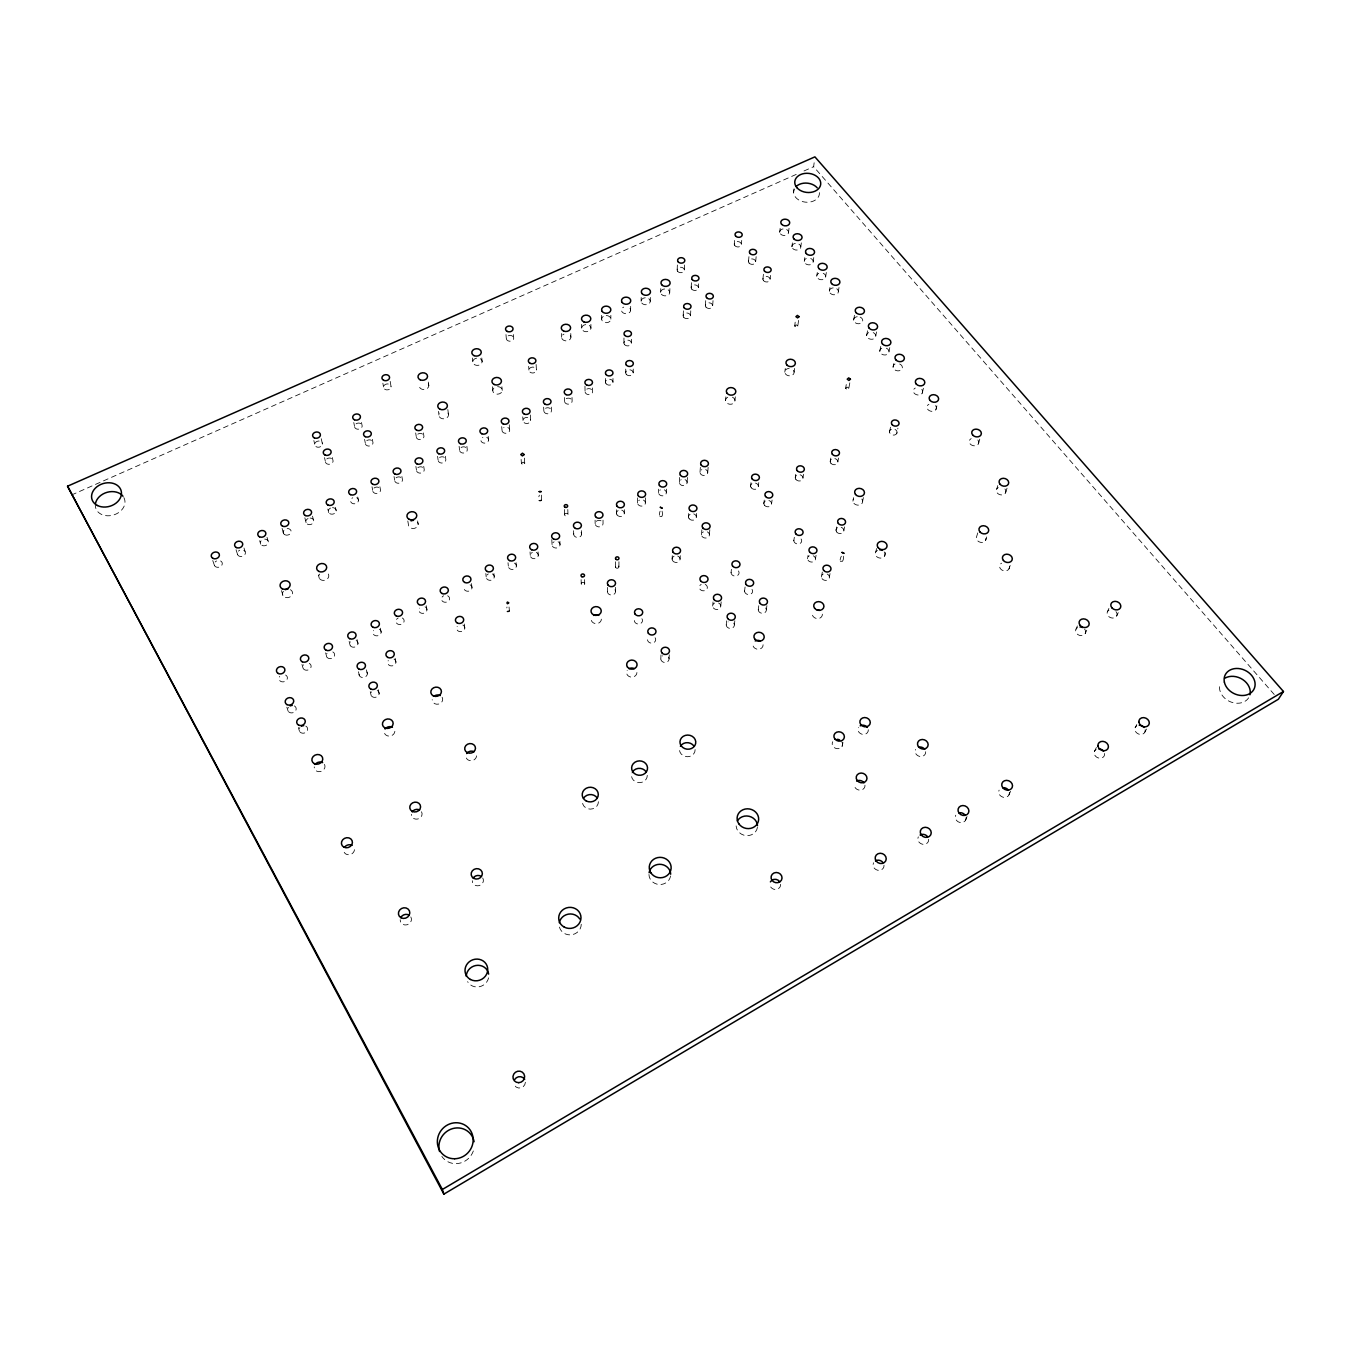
<?xml version="1.0" encoding="UTF-8"?>
<svg xmlns="http://www.w3.org/2000/svg" width="1351" height="1351" viewBox="0 0 1351 1351"><rect width="100%" height="100%" fill="white"/><g stroke="black" fill="none" stroke-linecap="round" stroke-linejoin="round"><path stroke-width="0.75" stroke-dasharray="5 3.75" d="M612.982 382.13L612.982 378.449M615.516 591.518L615.516 587.347M615.465 566.778L615.465 561.712M616.444 513.228L616.444 509.749M618.91 566.761L618.944 561.678M623.926 343.019L623.976 337.429M624.314 513.177L624.348 509.699M625.699 372.758L625.733 369.076M630.63 310.139L630.681 306.356M631.339 343.002L631.39 339.27M633.197 372.741L633.247 369.043M641.117 301.256L641.201 297.473M637.571 502.893L637.672 497.658M650.253 301.239L650.355 297.44M645.406 502.842L645.542 497.607M660.639 292.424L660.774 288.607M658.545 492.642L658.663 489.13M662.041 511.151C664.371 518.716 657.228 518.733 660.099 511.168M669.741 292.39L669.893 288.59M666.347 492.591L666.499 489.096M677.155 269.98L677.408 264.239M660.808 658.9L660.994 654.897M684.366 269.964L684.653 264.222M683.167 315.83L683.454 310.173M672.106 559.094L672.274 555.7M669.066 658.832L669.285 654.83M679.35 482.459L679.637 477.173M691.172 287.695L691.492 281.987M690.496 315.813L690.817 310.156M680.077 559.044L680.279 555.649M698.433 287.679L698.653 283.879M687.119 482.425L687.439 477.139M688.486 516.977L688.706 513.498M705.374 305.63L705.762 299.956M696.339 516.926L696.592 513.464M700.004 472.36L700.375 467.058M712.686 305.613L713.075 299.939M701.49 534.776L701.878 529.609M707.755 472.326L708.16 467.007M709.41 534.726L709.832 529.558M734.252 244.278L734.572 240.427M725.538 400.504L725.859 396.856M741.378 244.261L741.716 240.41M712.669 606.059L713.041 601.921M734.978 400.47L735.316 396.822M748.488 261.638L749.028 255.896M720.775 605.991L721.181 601.87M755.665 261.638L756.222 255.879M731.06 572.706L731.415 569.328M726.23 624.922L726.652 620.835M762.91 279.235L763.501 273.51M770.121 279.218L770.543 275.401M734.37 624.871L734.826 620.784M750.599 486.157L750.987 482.645M779.713 232.186L780.135 228.319M744.57 591.147L745.06 586.993M758.367 486.107L758.772 482.594M788.579 232.169L789.035 228.302M793.611 192.653L794.084 188.735M791.922 246.743L792.395 242.893M763.822 503.568L764.261 500.09M784.796 372.167L785.269 368.485M800.839 246.726L801.329 242.876M1274.229 694.482L813.64 166.697L814.146 162.762M771.624 503.535L772.08 500.039M798.593 320.39L797.681 326.638L796.347 327.263L794.675 326.03L795.418 320.407M758.249 609.825L758.789 605.704M804.267 261.435L804.774 257.619M794.118 372.133L794.624 368.451M813.234 261.418L813.758 257.602M766.338 609.774L766.912 605.653M816.747 276.296L817.287 272.497M795.249 477.849L795.773 474.319M825.748 276.279L826.322 272.48M829.362 291.326L829.936 287.527M802.984 477.798L803.524 474.269M793.814 540.687L794.337 537.259M838.414 291.292L839.005 287.51M807.526 558.74L808.101 555.345M853.612 320.204L854.592 314.58M830.206 461.62L830.814 458.073M815.48 558.689L816.072 555.295M849.813 382.823L848.681 388.97L847.347 389.612L845.608 388.328L846.57 382.84M837.89 461.586L838.532 458.04M821.408 577.012L822.337 571.98M866.633 335.707L867.663 330.1M836.033 530.369L836.674 526.941M829.396 576.945L830.038 573.601M875.82 335.673L876.529 331.941M843.902 530.318L844.561 526.89M879.788 351.361L880.869 345.805M843.294 556.207C844.595 563.62 837.417 563.62 841.318 556.224M852.92 501.137L853.612 497.641M889.009 351.344L889.769 347.629M862.664 501.069L863.39 497.59M893.079 367.202L893.855 363.52M889.482 432.05L890.63 426.663M896.726 433.57A3.833 3.057 10.5 0 0 892.927 428.959A3.833 3.057 10.5 0 0 890.157 433.603A3.833 3.057 10.5 0 0 896.726 433.57L897.925 428.183M875.769 551.951L876.546 548.557M840.322 561.29L842.281 561.273M922.26 393.124L923.544 387.653M884.635 556.021L885.429 552.643M842.078 746.309L842.973 742.543M845.608 388.328L847.094 387.045L848.833 388.328M935.99 409.421L936.885 405.807M794.675 326.03L796.161 324.78L797.833 326.013M978.394 443.888L979.931 438.518M659.896 516.369L661.838 516.352M977.752 532.919L976.705 536.347A4.931 4.002 15.3 0 0 980.438 542.308A4.931 4.002 15.3 0 0 985.994 538.323M996.717 489.045L997.798 485.549M985.622 540.366L986.703 536.955M1005.516 492.946L1007.187 487.711M507.419 611.159C513.329 609.25 504.092 616.056 507.013 607.021M539.691 500.377C545.551 499.043 535.368 504.953 539.387 495.125M1009.011 568.805L1010.176 565.461M524.391 458.124L524.762 463.461L523.057 464.845L521.418 463.477L521.03 458.141M521.418 463.477L523.107 462.11L524.762 463.461M965.644 820.074L967.046 816.528M1076.004 629.178L1077.372 625.935M1008.977 794.928L1010.531 791.298M1085.309 633.433L1086.728 630.208M1107.448 611.699L1108.918 608.423M1116.737 615.904L1118.24 612.645M1094.53 751.224L1096.404 747.475M1135.195 727.564L1136.799 724.524M1144.871 732.107L1146.509 729.067M71.468 495.04L796.296 174.38M803.997 170.969L813.64 166.697M212.749 560.53L214.505 565.63M236.037 549.722L237.692 554.856M286.834 707.181L288.084 711.065M298.318 727.53L299.534 731.364M243.991 547.999L245.071 551.428M259.662 540.721L260.709 544.166M301.965 664.439L303.148 668.441M281.481 590.573L282.95 595.588M267.008 537.326L268.022 540.772M282.089 528.359L283.524 533.561M325.642 652.871L326.739 656.907M318.414 574.935L319.292 578.312M304.853 517.805L306.187 523.023M312.52 516.2L313.381 519.679M349.132 641.387L350.129 645.457M358.454 671.751L359.417 675.736M370.242 691.628L371.17 695.562M357.036 639.53L357.998 643.6M366.425 669.86L367.354 673.845M327.837 509.074L328.665 512.569M313.854 440.544L314.699 444.141M335.403 507.385L336.213 510.881M321.234 438.703L322.467 444.107A3.918 3.107 -10.1 0 1 316.404 446.86A3.918 3.107 -10.1 0 1 316.894 441.422A3.918 3.107 -10.1 0 1 322.467 444.107M378.246 689.702L379.141 693.637M324.51 457.601L325.321 461.181M332.329 457.567L333.123 461.147A3.935 3.141 -10.1 0 1 327.043 463.917A3.935 3.141 -10.1 0 1 327.516 458.428A3.935 3.141 -10.1 0 1 333.123 461.147M380.29 628.164L381.168 632.251M357.745 497.016L358.471 500.529M395.117 658.258L395.944 662.26M353.776 422.525L354.502 426.156M372.015 486.765L372.69 490.295M361.494 422.491L362.203 426.122A3.867 3.074 -8.6 0 1 356.225 428.841A3.867 3.074 -8.6 0 1 356.63 423.471A3.867 3.074 -8.6 0 1 362.203 426.122M364.584 439.362L365.277 442.976M379.901 486.732L380.56 490.244A3.952 3.209 -9 0 1 374.463 493.098A3.952 3.209 -9 0 1 374.852 487.491A3.952 3.209 -9 0 1 380.56 490.244M372.336 439.328L373.028 442.925A3.901 3.107 -8.5 0 1 367.016 445.678A3.901 3.107 -8.5 0 1 367.404 440.257A3.901 3.107 -8.5 0 1 373.028 442.925M394.036 476.548L394.661 480.095M382.873 383.228L383.515 386.926M407.816 520.996L408.407 524.475A4.914 4.053 -8.2 0 0 414.335 528.376A4.914 4.053 -8.2 0 0 417.645 522.381M401.889 476.515L402.497 480.044A3.935 3.192 -8 0 1 396.451 482.864A3.935 3.192 -8 0 1 396.789 477.308A3.935 3.192 -8 0 1 402.497 480.044M426.24 605.704L426.95 609.841M390.186 381.354L391.098 386.893A3.817 2.989 -7.1 0 1 385.238 389.527A3.817 2.989 -7.1 0 1 385.592 384.309A3.817 2.989 -7.1 0 1 391.098 386.893M417.628 520.946L418.202 524.408M415.888 466.416L416.446 469.962M415.686 432.945L416.243 436.559M423.724 466.365L424.265 469.928A3.918 3.175 -7.1 0 1 418.253 472.732A3.918 3.175 -7.1 0 1 418.557 467.21A3.918 3.175 -7.1 0 1 424.265 469.928M423.42 432.911L423.961 436.508A3.867 3.107 -6.7 0 1 418.016 439.244A3.867 3.107 -6.7 0 1 418.32 433.857A3.867 3.107 -6.7 0 1 423.961 436.508M428.301 382.063L428.807 385.761M437.589 456.351L438.079 459.914M464.254 624.01L464.812 628.097M445.391 456.3L445.864 459.88A3.901 3.158 -6.2 0 1 439.902 462.65A3.901 3.158 -6.2 0 1 440.156 457.178A3.901 3.158 -6.2 0 1 445.864 459.88M438.467 411.363L438.957 415.01M447.84 409.505L448.532 414.96M471.482 583.581L472.006 587.769M459.12 446.354L459.56 449.951M466.889 446.32L467.294 449.9A3.884 3.141 -5.3 0 1 461.383 452.669A3.884 3.141 -5.3 0 1 461.603 447.215A3.884 3.141 -5.3 0 1 467.294 449.9M485.82 573.55L486.191 576.911M472.394 358.015L472.782 361.73M493.926 573.5L494.263 576.86M481.8 357.981L482.155 361.696A4.695 3.698 -4 0 1 475.012 364.922A4.695 3.698 -4 0 1 475.231 358.522A4.695 3.698 -4 0 1 482.155 361.696M488.218 436.407L488.572 440.004M509.04 607.004L509.428 611.142M508.027 562.708L508.331 566.103M492.423 386.758L492.743 390.422M501.711 426.612L502.015 430.226M501.913 386.724L502.234 390.388M516.082 562.658L516.369 566.035M509.259 424.754L509.699 430.192M505.983 334.575L506.287 338.324M530.048 551.951L530.284 555.362M513.448 334.541L513.718 338.29A3.715 2.905 -2.8 0 1 508.077 340.84A3.715 2.905 -2.8 0 1 508.196 335.808A3.715 2.905 -2.8 0 1 513.718 338.29M522.753 416.834L523.006 420.465M538.07 551.9L538.289 555.312M528.68 366.357L528.916 370.056M530.318 414.993L530.656 420.431A3.833 3.074 -2.8 0 1 524.88 423.133A3.833 3.074 -2.8 0 1 524.965 417.797A3.833 3.074 -2.8 0 1 530.656 420.431M541.329 495.108L541.633 500.36M536.111 364.466L536.431 370.022A3.749 2.972 -2.2 0 1 530.757 372.623A3.749 2.972 -2.2 0 1 530.842 367.489A3.749 2.972 -2.2 0 1 536.431 370.022M543.659 407.141L543.845 410.788M551.799 539.573L552.069 544.706M551.292 407.107L551.461 410.755A3.817 3.057 -2 0 1 545.72 413.423A3.817 3.057 -2 0 1 545.787 408.137A3.817 3.057 -2 0 1 551.461 410.755M559.888 541.227L560.04 544.656M564.38 509.513L564.583 514.731M561.492 333.511L561.628 337.26M567.792 509.496L567.994 514.697A1.706 1.419 -1.8 0 1 565.427 515.947A1.706 1.419 -1.8 0 1 565.444 513.498A1.706 1.419 -1.8 0 1 567.994 514.697M564.414 397.515L564.532 401.179M573.584 530.69L573.685 534.135M570.781 333.494L570.899 337.243M572.013 397.481L572.132 401.146A3.8 3.04 -1.2 0 1 566.424 403.797A3.8 3.04 -1.2 0 1 566.441 398.545A3.8 3.04 -1.2 0 1 572.132 401.146M581.116 579.647L581.234 583.835M581.538 530.639L581.622 534.084M584.611 579.63L584.713 583.818A1.739 1.486 -1.5 0 1 582.112 585.118A1.739 1.486 -1.5 0 1 582.112 582.551A1.739 1.486 -1.5 0 1 584.713 583.818M581.622 324.409L581.707 328.175M584.966 386.133L585.067 391.638M590.894 324.375L590.961 328.141A4.627 3.597 -0.3 0 1 584.037 331.282A4.627 3.597 -0.3 0 1 584.004 325.051A4.627 3.597 -0.3 0 1 590.961 328.141M595.099 520.186L595.149 523.648M592.582 387.94L592.633 391.604A3.783 3.006 -0.4 0 1 586.976 394.239A3.783 3.006 -0.4 0 1 586.959 389.02A3.783 3.006 -0.4 0 1 592.633 391.604M601.634 315.357L601.651 319.14M603.019 520.135L603.053 523.597A3.952 3.293 -0.4 0 1 597.142 526.485A3.952 3.293 -0.4 0 1 597.108 520.777A3.952 3.293 -0.4 0 1 603.053 523.597M605.451 378.483L605.468 382.164M607.41 587.415L607.426 591.586M610.855 315.34L610.855 319.106M641.911 618.724A4.07 3.513 1.3 0 1 641.083 623.183A4.07 3.513 1.3 0 1 635.848 623.216A4.07 3.513 1.3 0 1 634.852 618.775M655.1 637.756A4.104 3.563 2.1 0 1 654.289 642.282A4.104 3.563 2.1 0 1 649.02 642.316A4.104 3.563 2.1 0 1 648.007 637.824M668.458 657.042A4.121 3.597 2.9 0 1 667.09 661.973A4.121 3.597 2.9 0 1 661.416 660.707A4.121 3.597 2.9 0 1 662.801 655.759M827.167 574.023A4.019 3.394 10.2 0 1 828.653 579.157A4.019 3.394 10.2 0 1 822.523 579.191A4.019 3.394 10.2 0 1 823.181 574.04M813.268 555.785A4.002 3.344 9.3 0 1 814.704 560.851A4.002 3.344 9.3 0 1 808.624 560.901A4.002 3.344 9.3 0 1 809.3 555.818M801.059 538.981A3.969 3.31 8.4 0 1 799.944 543.524A3.969 3.31 8.4 0 1 794.456 542.342A3.969 3.31 8.4 0 1 795.57 537.799M738.44 570.949A4.019 3.394 6 0 1 737.224 575.61A4.019 3.394 6 0 1 731.685 574.395A4.019 3.394 6 0 1 732.918 569.734M751.983 589.374A4.036 3.428 6.8 0 1 750.768 594.102A4.036 3.428 6.8 0 1 745.212 592.869A4.036 3.428 6.8 0 1 746.428 588.158M765.696 608.034A4.07 3.479 7.7 0 1 764.497 612.814A4.07 3.479 7.7 0 1 758.89 611.581A4.07 3.479 7.7 0 1 760.089 606.802M294.349 705.914A4.306 3.681 -17.7 0 1 295.43 711.014A4.306 3.681 -17.7 0 1 289.502 712.433A4.306 3.681 -17.7 0 1 288.439 707.333M305.816 726.129A4.323 3.732 -18 0 1 306.913 731.296A4.323 3.732 -18 0 1 300.969 732.732A4.323 3.732 -18 0 1 299.871 727.581M377.25 690.462A4.239 3.665 -13.8 0 1 378.466 695.495A4.239 3.665 -13.8 0 1 372.623 696.896A4.239 3.665 -13.8 0 1 371.424 691.864M366.932 672.021A4.222 3.614 -13.7 0 1 365.665 676.648A4.222 3.614 -13.7 0 1 360.295 676.699A4.222 3.614 -13.7 0 1 359.687 672.072M707.316 531.855A3.969 3.31 4.4 0 1 708.566 536.854A3.969 3.31 4.4 0 1 702.503 536.904A3.969 3.31 4.4 0 1 703.364 531.889M705.205 584.392A4.036 3.428 4.6 0 1 706.489 589.576A4.036 3.428 4.6 0 1 700.308 589.627A4.036 3.428 4.6 0 1 701.186 584.426M328.293 574.023A5.049 4.171 -12.6 0 1 326.722 579.393A5.049 4.171 -12.6 0 1 320.305 579.427A5.049 4.171 -12.6 0 1 319.647 574.091M290.381 589.695A5.1 4.222 -14.3 0 1 291.664 595.521A5.1 4.222 -14.3 0 1 284.639 597.142A5.1 4.222 -14.3 0 1 283.372 591.299M780.658 884.314A5.472 5.066 16.4 0 1 775.525 889.482A5.472 5.066 16.4 0 1 769.8 884.449M394.053 659.153A4.188 3.597 -12.1 0 1 395.269 664.084A4.188 3.597 -12.1 0 1 389.51 665.452A4.188 3.597 -12.1 0 1 388.294 660.521M462.869 625.04A4.121 3.529 -8.1 0 1 464.187 629.87A4.121 3.529 -8.1 0 1 458.529 631.221A4.121 3.529 -8.1 0 1 457.212 626.391M864.978 785.218A5.404 4.813 17.5 0 1 860.063 790.149A5.404 4.813 17.5 0 1 854.305 785.319M763.095 644.765A5.134 4.441 8 0 1 756.898 649.139A5.134 4.441 8 0 1 753.419 642.603M614.958 589.796A4.036 3.445 -0.1 0 1 614.097 594.187A4.036 3.445 -0.1 0 1 608.896 594.22A4.036 3.445 -0.1 0 1 607.95 589.847M410.822 916.941A5.708 5.235 -23.2 0 1 407.006 924.793A5.708 5.235 -23.2 0 1 400.183 919.744M324.476 764.379A5.472 4.779 -18.9 0 1 320.626 771.522A5.472 4.779 -18.9 0 1 314.226 766.895M482.746 877.998A5.59 5.151 -15.6 0 1 479.132 885.648A5.59 5.151 -15.6 0 1 472.293 880.717M394.864 731.313A5.37 4.695 -14.3 0 1 389.24 736.109A5.37 4.695 -14.3 0 1 384.208 731.415M601.347 619.163A5.1 4.391 -1 0 1 596.264 623.622A5.1 4.391 -1 0 1 591.147 619.248M442.115 697.234A5.286 4.61 -10.9 0 1 438.619 704.074A5.286 4.61 -10.9 0 1 432.202 699.649M636.929 672.528A5.184 4.543 0.9 0 1 630.461 676.986A5.184 4.543 0.9 0 1 627.202 670.332M525.387 1082.269A5.877 5.674 -36.9 0 1 514.528 1085.309M1115.994 611.631A5.117 4.154 21.1 0 1 1115.2 617.491A5.117 4.154 21.1 0 1 1108.192 615.972A5.117 4.154 21.1 0 1 1108.985 610.112M1084.6 629.11A5.134 4.205 20.8 0 1 1083.755 635.038A5.134 4.205 20.8 0 1 1076.696 633.518A5.134 4.205 20.8 0 1 1077.558 627.573M421.495 811.748A5.421 4.864 -16.3 0 1 417.881 818.993A5.421 4.864 -16.3 0 1 411.346 814.315M354.486 849.678A5.522 4.931 -21.6 0 1 348.693 854.761A5.522 4.931 -21.6 0 1 343.61 849.796M868.305 729.76A5.218 4.577 15.6 0 1 862.191 734.285A5.218 4.577 15.6 0 1 858.459 727.53M841.707 741.631A5.252 4.627 14.7 0 1 841.031 747.576A5.252 4.627 14.7 0 1 834.344 747.643A5.252 4.627 14.7 0 1 832.723 741.733M1009.383 566.728A4.982 4.07 16.7 0 1 1005.921 570.848A4.982 4.07 16.7 0 1 1000.112 568.214A4.982 4.07 16.7 0 1 1001.564 563.181M285.585 675.027A4.273 3.614 -16.9 0 1 286.648 680.026A4.273 3.614 -16.9 0 1 280.772 681.411A4.273 3.614 -16.9 0 1 279.725 676.412M309.295 663.425A4.239 3.58 -15.7 0 1 310.392 668.39A4.239 3.58 -15.7 0 1 304.566 669.758A4.239 3.58 -15.7 0 1 303.468 664.81M332.819 651.925A4.205 3.563 -14.5 0 1 333.95 656.839A4.205 3.563 -14.5 0 1 328.158 658.207A4.205 3.563 -14.5 0 1 327.026 653.293M356.157 640.509A4.188 3.546 -13.2 0 1 357.306 645.39A4.188 3.546 -13.2 0 1 351.547 646.757A4.188 3.546 -13.2 0 1 350.399 641.877M379.31 629.194A4.154 3.529 -11.9 0 1 380.492 634.041A4.154 3.529 -11.9 0 1 374.767 635.392A4.154 3.529 -11.9 0 1 373.585 630.529M402.277 617.964A4.137 3.513 -10.7 0 1 403.054 623.284A4.137 3.513 -10.7 0 1 396.755 623.335A4.137 3.513 -10.7 0 1 398.173 617.998M425.058 606.819A4.104 3.479 -9.4 0 1 426.308 611.598A4.104 3.479 -9.4 0 1 420.651 612.915A4.104 3.479 -9.4 0 1 419.401 608.136M447.654 595.757A4.087 3.462 -8.2 0 1 448.515 601.009A4.087 3.462 -8.2 0 1 442.267 601.043A4.087 3.462 -8.2 0 1 443.584 595.791M470.08 584.797A4.07 3.445 -7 0 1 471.398 589.492A4.07 3.445 -7 0 1 465.808 590.809A4.07 3.445 -7 0 1 464.508 586.098M514.427 563.114A4.019 3.394 -4.7 0 1 515.795 567.741A4.019 3.394 -4.7 0 1 510.273 569.024A4.019 3.394 -4.7 0 1 508.905 564.397M536.33 552.407A4.002 3.377 -3.6 0 1 537.31 557.49A4.002 3.377 -3.6 0 1 531.179 557.524A4.002 3.377 -3.6 0 1 532.328 552.424M558.081 541.768A3.985 3.344 -2.5 0 1 559.094 546.817A3.985 3.344 -2.5 0 1 552.981 546.851A3.985 3.344 -2.5 0 1 554.096 541.802M581.099 532.429A3.969 3.327 -1.4 0 1 580.204 536.634A3.969 3.327 -1.4 0 1 575.104 536.668A3.969 3.327 -1.4 0 1 574.226 532.463M643.397 500.056A3.918 3.242 1.5 0 1 644.528 504.953A3.918 3.242 1.5 0 1 638.533 504.987A3.918 3.242 1.5 0 1 639.479 500.073M664.32 489.822A3.901 3.226 2.3 0 1 665.486 494.686A3.901 3.226 2.3 0 1 659.508 494.719A3.901 3.226 2.3 0 1 660.419 489.839M685.075 479.656A3.884 3.209 3.2 0 1 686.291 484.485A3.884 3.209 3.2 0 1 680.33 484.519A3.884 3.209 3.2 0 1 681.191 479.673M705.695 469.574A3.884 3.175 4 0 1 706.928 474.37A3.884 3.175 4 0 1 701 474.404A3.884 3.175 4 0 1 701.828 469.608M507.841 427.507A3.85 3.09 -3.6 0 1 508.736 432.185A3.85 3.09 -3.6 0 1 502.859 432.219A3.85 3.09 -3.6 0 1 504.007 427.524M486.732 437.319A3.867 3.107 -4.4 0 1 487.61 442.03A3.867 3.107 -4.4 0 1 481.699 442.047A3.867 3.107 -4.4 0 1 482.881 437.336M492.338 573.922A4.036 3.411 -5.8 0 1 493.267 579.072A4.036 3.411 -5.8 0 1 487.069 579.123A4.036 3.411 -5.8 0 1 488.302 573.939M356.715 497.725A3.985 3.242 -9.9 0 1 357.39 502.64A3.985 3.242 -9.9 0 1 351.328 502.673A3.985 3.242 -9.9 0 1 352.763 497.742M332.515 507.638A4.002 3.259 -10.9 0 1 335.875 512.012A4.002 3.259 -10.9 0 1 329.475 513.448A4.002 3.259 -10.9 0 1 330.505 508.077M310.088 518.041A4.019 3.276 -11.8 0 1 313.432 522.465A4.019 3.276 -11.8 0 1 306.998 523.901A4.019 3.276 -11.8 0 1 308.062 518.497M264.712 539.117A4.07 3.31 -13.8 0 1 268.258 543.018A4.07 3.31 -13.8 0 1 262.651 545.635A4.07 3.31 -13.8 0 1 261.064 540.805M243.737 550.212A4.104 3.327 -14.7 0 1 244.227 555.295A4.104 3.327 -14.7 0 1 238.046 555.345A4.104 3.327 -14.7 0 1 239.701 550.229M220.601 560.952A4.121 3.344 -15.7 0 1 221.074 566.086A4.121 3.344 -15.7 0 1 214.86 566.12A4.121 3.344 -15.7 0 1 216.565 560.969M695.123 749.585A7.853 7.042 5 0 1 687.524 756.729A7.853 7.042 5 0 1 679.452 749.754M647.281 775.39A7.92 7.177 1.4 0 1 637.452 782.432A7.92 7.177 1.4 0 1 632.471 771.961M598.409 801.734A7.988 7.295 -3 0 1 590.438 809.131A7.988 7.295 -3 0 1 582.433 801.903M732.445 397.194A4.728 3.783 4.6 0 1 733.998 402.902A4.728 3.783 4.6 0 1 726.77 402.936A4.728 3.783 4.6 0 1 727.733 397.228M793.358 370.292A4.678 3.698 6.5 0 1 791.314 375.629A4.678 3.698 6.5 0 1 784.914 372.825A4.678 3.698 6.5 0 1 789.187 368.451M861.82 499.059A4.914 4.019 10.3 0 1 861.212 504.193A4.914 4.019 10.3 0 1 854.963 504.227A4.914 4.019 10.3 0 1 853.393 499.11M977.854 440.004A4.83 3.817 13.2 0 1 976.841 445.306A4.83 3.817 13.2 0 1 970.153 443.922A4.83 3.817 13.2 0 1 971.183 438.619M928.694 839.275A5.539 4.931 23.3 0 1 922.361 844.223A5.539 4.931 23.3 0 1 918.308 836.877M884.027 865.197A5.573 5.032 22.5 0 1 877.593 870.23A5.573 5.032 22.5 0 1 873.59 862.765M1009.366 792.48A5.488 4.745 24.3 0 1 1003.269 797.276A5.488 4.745 24.3 0 1 999.098 790.132M966.083 817.591A5.505 4.847 23.8 0 1 959.869 822.472A5.505 4.847 23.8 0 1 955.748 815.227M899.682 363.993A4.695 3.648 9.8 0 1 901.539 369.549A4.695 3.648 9.8 0 1 894.43 369.583A4.695 3.648 9.8 0 1 895.054 364.01M886.357 348.186A4.661 3.614 9.2 0 1 888.198 353.692A4.661 3.614 9.2 0 1 881.122 353.709A4.661 3.614 9.2 0 1 881.747 348.203M873.185 332.566A4.627 3.58 8.7 0 1 874.975 338.003A4.627 3.58 8.7 0 1 867.95 338.02A4.627 3.58 8.7 0 1 868.609 332.582M860.165 317.113A4.593 3.546 8.1 0 1 861.398 322.923A4.593 3.546 8.1 0 1 854.018 321.437A4.593 3.546 8.1 0 1 857.834 316.641M823.232 273.307A4.526 3.445 6.7 0 1 824.887 278.509A4.526 3.445 6.7 0 1 817.997 278.526A4.526 3.445 6.7 0 1 818.74 273.307M810.735 258.48A4.492 3.411 6.3 0 1 812.356 263.631A4.492 3.411 6.3 0 1 805.5 263.648A4.492 3.411 6.3 0 1 806.26 258.48M488.555 977.837A11.365 10.707 -23.3 0 1 467.581 981.67M581.251 924.236A11.078 10.453 -8.6 0 1 570.156 934.892A11.078 10.453 -8.6 0 1 559.128 924.523M670.569 875.972A10.876 10.149 3.8 0 1 659.119 884.5A10.876 10.149 3.8 0 1 648.953 874.469M757.421 827.352A10.724 9.812 11.3 0 1 746.377 835.627A10.724 9.812 11.3 0 1 736.126 825.9M1104.561 753.47A5.37 4.509 25.5 0 1 1101.031 758.131A5.37 4.509 25.5 0 1 1094.8 755.175A5.37 4.509 25.5 0 1 1096.151 749.484M1145.158 729.776A5.353 4.425 25.6 0 1 1141.713 734.37A5.353 4.425 25.6 0 1 1135.499 731.465A5.353 4.425 25.6 0 1 1136.765 725.875M1004.941 488.994A4.847 3.884 14.9 0 1 1003.979 494.398A4.847 3.884 14.9 0 1 997.274 492.997A4.847 3.884 14.9 0 1 998.254 487.593M884.213 551.9A4.931 4.087 12 0 1 882.997 557.558A4.931 4.087 12 0 1 876.191 556.088A4.931 4.087 12 0 1 877.407 550.431M733.745 623.115A4.087 3.513 6.3 0 1 732.478 627.928A4.087 3.513 6.3 0 1 726.855 626.695A4.087 3.513 6.3 0 1 728.121 621.865M718.614 603.002A4.053 3.479 5.4 0 1 719.931 608.254A4.053 3.479 5.4 0 1 713.716 608.288A4.053 3.479 5.4 0 1 714.561 603.036M1248.645 697.808A15.959 12.801 26.2 0 1 1228.836 701.068A15.959 12.801 26.2 0 1 1220.392 683.116M819.381 192.619A12.936 9.541 5.8 0 1 805.061 202.11A12.936 9.541 5.8 0 1 794.135 189.36M473.34 1150.968A18.272 17.343 -48.8 0 1 458.766 1163.38A18.272 17.343 -48.8 0 1 441.861 1156.422M123.853 497.54A15.097 11.787 -16.9 0 1 112.082 515.373A15.097 11.787 -16.9 0 1 95.448 503.737M476.548 755.851A5.37 4.779 -10.7 0 1 471.026 760.714A5.37 4.779 -10.7 0 1 465.842 755.952M925.705 751.713A5.37 4.695 19.2 0 1 919.541 756.391A5.37 4.695 19.2 0 1 915.606 749.433M822.371 614.181A5.1 4.34 10.5 0 1 816.325 618.454A5.1 4.34 10.5 0 1 812.762 612.071M428.284 383.87A4.762 3.749 -5.9 0 1 426.95 388.649A4.762 3.749 -5.9 0 1 420.853 388.666A4.762 3.749 -5.9 0 1 420.077 383.904M447.975 413.051A4.796 3.833 -5.6 0 1 446.674 417.915A4.796 3.833 -5.6 0 1 440.527 417.949A4.796 3.833 -5.6 0 1 439.7 413.085M497.607 386.639A4.745 3.766 -3.6 0 1 501.896 391.689A4.745 3.766 -3.6 0 1 494.348 393.31A4.745 3.766 -3.6 0 1 495.226 387.163M629.988 308.366A4.593 3.546 1 0 1 628.384 313.229A4.593 3.546 1 0 1 622.102 311.946A4.593 3.546 1 0 1 623.706 307.082M606.227 315.543A4.61 3.58 0.3 0 1 610.601 320.339A4.61 3.58 0.3 0 1 603.323 321.876A4.61 3.58 0.3 0 1 603.931 316.033M570.291 335.42A4.644 3.631 -1 0 1 568.568 340.384A4.644 3.631 -1 0 1 562.236 339.084A4.644 3.631 -1 0 1 563.958 334.119M935.517 405.638A4.762 3.749 11.4 0 1 934.436 410.822A4.762 3.749 11.4 0 1 927.833 409.471A4.762 3.749 11.4 0 1 928.931 404.27M921.804 389.375A4.728 3.715 10.7 0 1 920.707 394.509A4.728 3.715 10.7 0 1 914.154 393.158A4.728 3.715 10.7 0 1 915.269 388.041M689.078 518.615A3.935 3.276 3.7 0 0 695.883 518.564A3.935 3.276 3.7 0 0 692.286 513.667A3.935 3.276 3.7 0 0 689.078 518.615M764.446 505.206A3.918 3.242 6.8 0 0 771.218 505.156A3.918 3.242 6.8 0 0 767.52 500.309A3.918 3.242 6.8 0 0 764.446 505.206M751.207 487.762A3.901 3.192 6.1 0 0 757.928 487.728A3.901 3.192 6.1 0 0 754.28 482.932A3.901 3.192 6.1 0 0 751.207 487.762M830.865 463.207A3.867 3.124 8.9 0 0 837.519 463.157A3.867 3.124 8.9 0 0 833.77 458.462A3.867 3.124 8.9 0 0 830.865 463.207M734.809 245.629A3.58 2.702 4.2 0 0 740.99 245.612A3.58 2.702 4.2 0 0 737.663 241.576A3.58 2.702 4.2 0 0 734.809 245.629M677.695 271.365A3.614 2.753 2.6 0 0 683.927 271.348A3.614 2.753 2.6 0 0 680.651 267.228A3.614 2.753 2.6 0 0 677.695 271.365M615.701 567.504A1.723 1.469 0.3 0 0 618.69 567.488A1.723 1.469 0.3 0 0 617.171 565.309A1.723 1.469 0.3 0 0 615.701 567.504M691.729 289.097A3.631 2.786 3.1 0 0 698.011 289.08A3.631 2.786 3.1 0 0 694.684 284.892A3.631 2.786 3.1 0 0 691.729 289.097M763.484 280.62A3.614 2.77 5.2 0 0 769.732 280.603A3.614 2.77 5.2 0 0 766.321 276.448A3.614 2.77 5.2 0 0 763.484 280.62M705.931 307.049A3.648 2.82 3.6 0 0 712.264 307.032A3.648 2.82 3.6 0 0 708.903 302.81A3.648 2.82 3.6 0 0 705.931 307.049M683.707 317.265A3.665 2.854 2.9 0 0 690.057 317.232A3.665 2.854 2.9 0 0 686.73 312.976A3.665 2.854 2.9 0 0 683.707 317.265M624.449 344.488A3.715 2.905 1 0 0 630.883 344.454A3.715 2.905 1 0 0 627.59 340.114A3.715 2.905 1 0 0 624.449 344.488M795.891 479.436A3.884 3.175 7.8 0 0 802.595 479.402A3.884 3.175 7.8 0 0 798.88 474.64A3.884 3.175 7.8 0 0 795.891 479.436M836.708 532.024A3.969 3.276 10 0 0 843.514 531.973A3.969 3.276 10 0 0 839.68 527.042A3.969 3.276 10 0 0 836.708 532.024M672.697 560.783A3.985 3.377 3.1 0 0 679.604 560.733A3.985 3.377 3.1 0 0 675.973 555.7A3.985 3.377 3.1 0 0 672.697 560.783M749.062 263.023A3.597 2.736 4.7 0 0 755.26 263.006A3.597 2.736 4.7 0 0 751.899 258.902A3.597 2.736 4.7 0 0 749.062 263.023M616.985 514.866A3.935 3.276 0.5 0 0 623.807 514.815A3.935 3.276 0.5 0 0 620.329 509.935A3.935 3.276 0.5 0 0 616.985 514.866M626.222 374.244A3.749 2.972 1 0 0 632.724 374.227A3.749 2.972 1 0 0 629.397 369.786A3.749 2.972 1 0 0 626.222 374.244M605.974 383.667A3.766 2.989 0.3 0 0 612.493 383.633A3.766 2.989 0.3 0 0 609.2 379.158A3.766 2.989 0.3 0 0 605.974 383.667M284.875 534.76A4.053 3.293 -12.8 0 0 291.157 531.838A4.053 3.293 -12.8 0 0 285.449 529.001A4.053 3.293 -12.8 0 0 284.875 534.76M830.139 293.083A4.543 3.479 7.2 0 0 837.975 293.049A4.543 3.479 7.2 0 0 833.567 287.831A4.543 3.479 7.2 0 0 830.139 293.083M792.665 248.432A4.475 3.361 5.8 0 0 800.366 248.415A4.475 3.361 5.8 0 0 796.111 243.349A4.475 3.361 5.8 0 0 792.665 248.432M780.422 233.875A4.441 3.327 5.4 0 0 788.106 233.858A4.441 3.327 5.4 0 0 783.884 228.843A4.441 3.327 5.4 0 0 780.422 233.875M661.315 294.18A4.56 3.496 2.2 0 0 669.184 294.146A4.56 3.496 2.2 0 0 665.08 288.911A4.56 3.496 2.2 0 0 661.315 294.18M641.776 303.029A4.577 3.529 1.6 0 0 649.696 302.996A4.577 3.529 1.6 0 0 645.609 297.727A4.577 3.529 1.6 0 0 641.776 303.029"/><path stroke-width="1.5" d="M1283.45 691.492L1278.384 699.244L443.871 1194.132L67.55 486.208L814.906 156.868L1283.45 691.492L442.368 1189.471L443.871 1194.132M67.55 486.208L442.368 1189.471M290.11 705.948A4.306 3.681 -17.7 0 1 292.272 705.425M301.543 726.179A4.323 3.732 -18 0 1 303.722 725.656M411.059 520.929A4.914 4.053 -8.2 0 1 413.524 520.371M285.365 589.728A5.1 4.222 -14.3 0 1 287.932 589.137M770.374 881.882A5.472 5.066 16.4 0 1 779.78 881.781M856.618 781.081A5.404 4.813 17.5 0 1 864.049 782.786M755.209 640.965A5.134 4.441 8 0 1 760.326 640.931M401.078 917.076A5.708 5.235 -23.2 0 1 408.863 915.032M315.138 764.463A5.472 4.779 -18.9 0 1 322.653 762.623M473.12 878.116A5.59 5.151 -15.6 0 1 480.77 876.123M385.069 729.033A5.37 4.695 -14.3 0 1 392.449 727.226M593.68 615.431A5.1 4.391 -1 0 1 598.78 615.38M435.022 695.613A5.286 4.61 -10.9 0 1 440.274 695.562M629.076 668.661A5.184 4.543 0.9 0 1 634.261 668.61M514.63 1079.567A5.877 5.674 -36.9 0 1 524.661 1079.415M1079.956 626.982A5.134 4.205 20.8 0 1 1082.523 627.539M412.207 811.85A5.421 4.864 -16.3 0 1 419.621 809.975M344.522 847.28A5.522 4.931 -21.6 0 1 352.071 845.371M860.199 725.825A5.218 4.577 15.6 0 1 867.393 727.446M837.029 739.352A5.252 4.627 14.7 0 1 839.663 739.943M680.397 746.225A7.853 7.042 5 0 1 693.958 746.09M632.471 771.961A7.92 7.177 1.4 0 1 646.15 771.826M583.514 798.255A7.988 7.295 -3 0 1 597.328 798.103M920.115 835.019A5.539 4.931 23.3 0 1 927.698 836.776M875.431 860.874A5.573 5.032 22.5 0 1 883.064 862.647M1003.405 787.65A5.488 4.745 24.3 0 1 1008.336 790.048M960.122 812.694A5.505 4.847 23.8 0 1 965.07 815.126M466.247 976.283A11.365 10.707 -23.3 0 1 488.657 974.122M559.314 922.716A11.078 10.453 -8.6 0 1 579.782 919.035M649.088 872.729A10.876 10.149 3.8 0 1 670.687 874.215M737.325 820.969A10.724 9.812 11.3 0 1 749.096 816.274A10.724 9.812 11.3 0 1 757.489 825.664M1098.633 748.842A5.37 4.509 25.5 0 1 1103.48 751.139M1139.214 725.234A5.353 4.425 25.6 0 1 1144.061 727.48M879.788 549.874A4.931 4.087 12 0 1 882.287 550.397M1224.918 678.168A15.959 12.801 26.2 0 1 1242.751 679.57A15.959 12.801 26.2 0 1 1249.945 694.786M796.111 186.506A12.936 9.541 5.8 0 1 817.237 187.84M439.548 1151.508A18.272 17.343 -48.8 0 1 452.653 1128.592A18.272 17.343 -48.8 0 1 474.1 1141.713M95.448 503.737A15.097 11.787 -16.9 0 1 107.286 492.254A15.097 11.787 -16.9 0 1 123.009 496.256M466.652 753.554A5.37 4.779 -10.7 0 1 474.015 751.73M919.93 747.002A5.37 4.695 19.2 0 1 924.743 749.332M816.967 609.841A5.1 4.34 10.5 0 1 819.55 610.416M842.078 552.424L843.868 553.235L842.078 552.424M850.455 379.175L848.952 380.475L847.212 379.175L848.715 377.875L850.455 379.175M799.083 316.641L797.597 317.89L795.908 316.658L797.394 315.408L799.083 316.641M660.352 507.3L662.058 508.094L660.352 507.3M508.651 602.884C506.405 605.839 506.49 599.962 508.651 602.884M541.126 491.612L539.167 491.612L541.126 491.612M524.137 454.561L522.415 455.929L520.76 454.578L522.482 453.193L524.137 454.561M635.088 614.097A4.104 3.529 1.3 0 0 642.198 614.046A4.104 3.529 1.3 0 0 638.533 608.777A4.104 3.529 1.3 0 0 635.088 614.097M648.362 633.281A4.137 3.58 2.1 0 0 655.505 633.214A4.137 3.58 2.1 0 0 651.807 627.894A4.137 3.58 2.1 0 0 648.362 633.281M661.787 652.702A4.154 3.614 2.9 0 0 668.981 652.634A4.154 3.614 2.9 0 0 665.232 647.23A4.154 3.614 2.9 0 0 661.787 652.702M823.62 570.342A4.053 3.394 10.1 0 0 830.595 570.291A4.053 3.394 10.1 0 0 826.694 565.174A4.053 3.394 10.1 0 0 823.62 570.342M809.621 551.968A4.019 3.361 9.2 0 0 816.561 551.917A4.019 3.361 9.2 0 0 812.694 546.868A4.019 3.361 9.2 0 0 809.621 551.968M795.79 533.814A4.002 3.327 8.4 0 0 802.68 533.763A4.002 3.327 8.4 0 0 798.863 528.765A4.002 3.327 8.4 0 0 795.79 533.814M732.563 566.001A4.036 3.411 6 0 0 739.554 565.934A4.036 3.411 6 0 0 735.788 560.834A4.036 3.411 6 0 0 732.563 566.001M746.191 584.561A4.07 3.445 6.8 0 0 753.216 584.51A4.07 3.445 6.8 0 0 749.417 579.343A4.07 3.445 6.8 0 0 746.191 584.561M759.988 603.34A4.087 3.496 7.7 0 0 767.047 603.289A4.087 3.496 7.7 0 0 763.197 598.071A4.087 3.496 7.7 0 0 759.988 603.34M287.02 704.648A4.34 3.698 -17.5 0 0 293.724 701.338A4.34 3.698 -17.5 0 0 287.611 698.146A4.34 3.698 -17.5 0 0 287.02 704.648M298.537 725.065A4.357 3.749 -17.8 0 0 305.275 721.704A4.357 3.749 -17.8 0 0 299.128 718.479A4.357 3.749 -17.8 0 0 298.537 725.065M370.782 689.061A4.273 3.681 -13.6 0 0 377.351 685.768A4.273 3.681 -13.6 0 0 371.204 682.61A4.273 3.681 -13.6 0 0 370.782 689.061M358.944 669.1A4.256 3.631 -13.5 0 0 365.479 665.874A4.256 3.631 -13.5 0 0 359.383 662.75A4.256 3.631 -13.5 0 0 358.944 669.1M689.618 509.952A3.969 3.293 3.7 0 0 696.491 509.901A3.969 3.293 3.7 0 0 692.86 504.987A3.969 3.293 3.7 0 0 689.618 509.952M702.74 527.853A3.985 3.327 4.3 0 0 709.647 527.802A3.985 3.327 4.3 0 0 705.982 522.82A3.985 3.327 4.3 0 0 702.74 527.853M765.544 496.493A3.952 3.242 6.7 0 0 772.35 496.442A3.952 3.242 6.7 0 0 768.635 491.578A3.952 3.242 6.7 0 0 765.544 496.493M752.203 478.98A3.918 3.209 6.1 0 0 758.975 478.946A3.918 3.209 6.1 0 0 755.293 474.133A3.918 3.209 6.1 0 0 752.203 478.98M832.402 454.341A3.901 3.141 8.8 0 0 839.106 454.291A3.901 3.141 8.8 0 0 835.34 449.562A3.901 3.141 8.8 0 0 832.402 454.341M892.099 424.619A3.867 3.074 10.5 0 0 898.719 424.586A3.867 3.074 10.5 0 0 894.886 419.958A3.867 3.074 10.5 0 0 892.099 424.619M735.603 236.003A3.597 2.702 4.2 0 0 741.817 235.986A3.597 2.702 4.2 0 0 738.473 231.933A3.597 2.702 4.2 0 0 735.603 236.003M678.118 261.79A3.631 2.77 2.6 0 0 684.4 261.773A3.631 2.77 2.6 0 0 681.107 257.653A3.631 2.77 2.6 0 0 678.118 261.79M749.957 253.431A3.614 2.736 4.7 0 0 756.205 253.414A3.614 2.736 4.7 0 0 752.811 249.31A3.614 2.736 4.7 0 0 749.957 253.431M700.544 580.795A4.053 3.445 4.6 0 0 707.569 580.744A4.053 3.445 4.6 0 0 703.837 575.594A4.053 3.445 4.6 0 0 700.544 580.795M615.718 559.061A1.739 1.469 0.3 0 0 618.741 559.044A1.739 1.469 0.3 0 0 617.204 556.848A1.739 1.469 0.3 0 0 615.718 559.061M409.184 519.341A4.948 4.07 -8.1 0 0 416.784 515.744A4.948 4.07 -8.1 0 0 409.589 512.249A4.948 4.07 -8.1 0 0 409.184 519.341M318.819 571.422A5.083 4.205 -12.5 0 0 326.689 567.69A5.083 4.205 -12.5 0 0 319.444 564.076A5.083 4.205 -12.5 0 0 318.819 571.422M282.207 588.783A5.134 4.239 -14.2 0 0 290.161 585A5.134 4.239 -14.2 0 0 282.916 581.352A5.134 4.239 -14.2 0 0 282.207 588.783M771.961 880.261A5.522 5.1 16.1 0 0 781.452 880.126A5.522 5.1 16.1 0 0 776.234 872.493A5.522 5.1 16.1 0 0 771.961 880.261M692.252 279.589A3.648 2.803 3.1 0 0 698.568 279.573A3.648 2.803 3.1 0 0 695.225 275.384A3.648 2.803 3.1 0 0 692.252 279.589M764.48 271.095A3.648 2.77 5.2 0 0 770.779 271.078A3.648 2.77 5.2 0 0 767.334 266.924A3.648 2.77 5.2 0 0 764.48 271.095M706.556 297.608A3.681 2.837 3.5 0 0 712.923 297.592A3.681 2.837 3.5 0 0 709.545 293.336A3.681 2.837 3.5 0 0 706.556 297.608M684.197 307.842A3.698 2.854 2.9 0 0 690.581 307.825A3.698 2.854 2.9 0 0 687.22 303.536A3.698 2.854 2.9 0 0 684.197 307.842M624.534 335.149A3.732 2.922 1 0 0 631.001 335.116A3.732 2.922 1 0 0 627.691 330.759A3.732 2.922 1 0 0 624.534 335.149M416.648 430.226A3.901 3.124 -6.6 0 0 422.627 427.49A3.901 3.124 -6.6 0 0 416.952 424.805A3.901 3.124 -6.6 0 0 416.648 430.226M383.667 380.323A3.833 3.006 -7 0 0 389.578 377.672A3.833 3.006 -7 0 0 384.022 375.088A3.833 3.006 -7 0 0 383.667 380.323M387.805 657.447A4.222 3.614 -11.9 0 0 394.289 654.239A4.222 3.614 -11.9 0 0 388.193 651.148A4.222 3.614 -11.9 0 0 387.805 657.447M457.364 623.047A4.154 3.546 -8 0 0 463.697 619.906A4.154 3.546 -8 0 0 457.617 616.883A4.154 3.546 -8 0 0 457.364 623.047M857.142 780.456A5.455 4.847 17.3 0 0 866.464 780.338A5.455 4.847 17.3 0 0 861.161 773.042A5.455 4.847 17.3 0 0 857.142 780.456M754.736 639.023A5.184 4.475 7.9 0 0 763.67 638.939A5.184 4.475 7.9 0 0 758.806 632.251A5.184 4.475 7.9 0 0 754.736 639.023M797.191 470.638A3.918 3.192 7.7 0 0 803.946 470.587A3.918 3.192 7.7 0 0 800.197 465.808A3.918 3.192 7.7 0 0 797.191 470.638M838.329 523.445A3.985 3.293 10 0 0 845.186 523.394A3.985 3.293 10 0 0 841.318 518.446A3.985 3.293 10 0 0 838.329 523.445M607.95 584.983A4.07 3.462 0 0 0 615.009 584.915A4.07 3.462 0 0 0 611.429 579.748A4.07 3.462 0 0 0 607.95 584.983M673.136 552.306A4.019 3.394 3.1 0 0 680.093 552.255A4.019 3.394 3.1 0 0 676.446 547.206A4.019 3.394 3.1 0 0 673.136 552.306M401.027 917.768A5.759 5.269 -22.8 0 0 409.792 913.023A5.759 5.269 -22.8 0 0 401.5 908.514A5.759 5.269 -22.8 0 0 401.027 917.768M314.243 763.619A5.522 4.796 -18.6 0 0 322.754 759.313A5.522 4.796 -18.6 0 0 314.935 755.175A5.522 4.796 -18.6 0 0 314.243 763.619M473.813 878.403A5.64 5.184 -15.3 0 0 482.358 873.776A5.64 5.184 -15.3 0 0 474.083 869.368A5.64 5.184 -15.3 0 0 473.813 878.403M384.866 727.851A5.421 4.728 -14.2 0 0 393.158 723.646A5.421 4.728 -14.2 0 0 385.356 719.593A5.421 4.728 -14.2 0 0 384.866 727.851M593.579 614.857A5.151 4.425 -0.9 0 0 601.263 610.956A5.151 4.425 -0.9 0 0 593.528 607.207A5.151 4.425 -0.9 0 0 593.579 614.857M433.283 695.849A5.336 4.644 -10.8 0 0 441.422 691.712A5.336 4.644 -10.8 0 0 433.637 687.76A5.336 4.644 -10.8 0 0 433.283 695.849M627.388 666.972A5.235 4.577 0.9 0 0 636.439 666.87A5.235 4.577 0.9 0 0 631.795 660.065A5.235 4.577 0.9 0 0 627.388 666.972M1111.873 607.815A5.151 4.171 21 0 0 1120.486 607.747A5.151 4.171 21 0 0 1115.031 601.33A5.151 4.171 21 0 0 1111.873 607.815M518.7 1082.675A5.911 5.708 -35.7 0 0 523.901 1073.91A5.911 5.708 -35.7 0 0 513.785 1074.079A5.911 5.708 -35.7 0 0 518.7 1082.675M1080.158 625.429A5.168 4.222 20.6 0 0 1088.838 625.344A5.168 4.222 20.6 0 0 1083.418 618.859A5.168 4.222 20.6 0 0 1080.158 625.429M412.241 811.36A5.472 4.897 -16 0 0 420.583 806.986A5.472 4.897 -16 0 0 412.663 802.815A5.472 4.897 -16 0 0 412.241 811.36M343.863 847.145A5.573 4.965 -21.3 0 0 352.408 842.669A5.573 4.965 -21.3 0 0 344.471 838.397A5.573 4.965 -21.3 0 0 343.863 847.145M860.773 724.558A5.269 4.61 15.5 0 0 869.791 724.457A5.269 4.61 15.5 0 0 864.64 717.533A5.269 4.61 15.5 0 0 860.773 724.558M834.8 738.879A5.286 4.661 14.6 0 0 843.868 738.777A5.286 4.661 14.6 0 0 838.751 731.769A5.286 4.661 14.6 0 0 834.8 738.879M1003.405 560.479A5.016 4.087 16.6 0 0 1011.916 560.412A5.016 4.087 16.6 0 0 1006.765 554.18A5.016 4.087 16.6 0 0 1003.405 560.479M979.897 531.906A4.965 4.036 15.2 0 0 988.324 531.838A4.965 4.036 15.2 0 0 983.275 525.725A4.965 4.036 15.2 0 0 979.897 531.906M565.09 507.267A1.706 1.419 -1.8 0 0 567.656 506.017A1.706 1.419 -1.8 0 0 565.106 504.801A1.706 1.419 -1.8 0 0 565.09 507.267M278.238 673.474A4.289 3.631 -16.8 0 0 284.892 670.214A4.289 3.631 -16.8 0 0 278.846 667.09A4.289 3.631 -16.8 0 0 278.238 673.474M302.219 661.77A4.273 3.614 -15.5 0 0 308.805 658.545A4.273 3.614 -15.5 0 0 302.776 655.438A4.273 3.614 -15.5 0 0 302.219 661.77M325.996 650.169A4.239 3.58 -14.3 0 0 332.532 646.96A4.239 3.58 -14.3 0 0 326.503 643.887A4.239 3.58 -14.3 0 0 325.996 650.169M349.588 638.651A4.222 3.563 -13 0 0 356.073 635.477A4.222 3.563 -13 0 0 350.044 632.42A4.222 3.563 -13 0 0 349.588 638.651M372.977 627.236A4.188 3.546 -11.8 0 0 379.411 624.078A4.188 3.546 -11.8 0 0 373.383 621.038A4.188 3.546 -11.8 0 0 372.977 627.236M396.198 615.904A4.171 3.529 -10.6 0 0 402.581 612.78A4.171 3.529 -10.6 0 0 396.552 609.757A4.171 3.529 -10.6 0 0 396.198 615.904M419.215 604.657A4.137 3.496 -9.3 0 0 425.548 601.55A4.137 3.496 -9.3 0 0 419.536 598.561A4.137 3.496 -9.3 0 0 419.215 604.657M442.064 593.511A4.121 3.479 -8.1 0 0 448.346 590.438A4.121 3.479 -8.1 0 0 442.334 587.465A4.121 3.479 -8.1 0 0 442.064 593.511M464.727 582.45A4.087 3.462 -6.9 0 0 470.959 579.393A4.087 3.462 -6.9 0 0 464.947 576.438A4.087 3.462 -6.9 0 0 464.727 582.45M581.876 576.742A1.756 1.486 -1.4 0 0 584.51 575.442A1.756 1.486 -1.4 0 0 581.876 574.175A1.756 1.486 -1.4 0 0 581.876 576.742M509.513 560.581A4.053 3.411 -4.6 0 0 515.66 557.575A4.053 3.411 -4.6 0 0 509.648 554.67A4.053 3.411 -4.6 0 0 509.513 560.581M531.652 549.773A4.036 3.377 -3.5 0 0 537.749 546.783A4.036 3.377 -3.5 0 0 531.737 543.896A4.036 3.377 -3.5 0 0 531.652 549.773M553.606 539.049A4.019 3.361 -2.4 0 0 559.652 536.094A4.019 3.361 -2.4 0 0 553.657 533.223A4.019 3.361 -2.4 0 0 553.606 539.049M575.408 528.41A4.002 3.344 -1.4 0 0 581.403 525.471A4.002 3.344 -1.4 0 0 575.408 522.634A4.002 3.344 -1.4 0 0 575.408 528.41M595.571 516.656A3.985 3.31 -0.4 0 0 602.462 516.606A3.985 3.31 -0.4 0 0 598.983 511.657A3.985 3.31 -0.4 0 0 595.571 516.656M617.019 506.186A3.969 3.293 0.6 0 0 623.892 506.135A3.969 3.293 0.6 0 0 620.379 501.238A3.969 3.293 0.6 0 0 617.019 506.186M638.314 495.8A3.952 3.259 1.5 0 0 645.153 495.749A3.952 3.259 1.5 0 0 641.624 490.886A3.952 3.259 1.5 0 0 638.314 495.8M659.44 485.499A3.935 3.242 2.3 0 0 666.246 485.448A3.935 3.242 2.3 0 0 662.699 480.618A3.935 3.242 2.3 0 0 659.44 485.499M680.414 475.265A3.918 3.209 3.2 0 0 687.186 475.231A3.918 3.209 3.2 0 0 683.623 470.418A3.918 3.209 3.2 0 0 680.414 475.265M701.22 465.116A3.901 3.192 4 0 0 707.975 465.082A3.901 3.192 4 0 0 704.395 460.303A3.901 3.192 4 0 0 701.22 465.116M626.324 365.023A3.766 2.972 1.1 0 0 632.859 364.99A3.766 2.972 1.1 0 0 629.515 360.531A3.766 2.972 1.1 0 0 626.324 365.023M605.94 374.463A3.783 3.006 0.3 0 0 612.493 374.43A3.783 3.006 0.3 0 0 609.166 369.938A3.783 3.006 0.3 0 0 605.94 374.463M586.79 385.069A3.8 3.023 -0.4 0 0 592.498 382.434A3.8 3.023 -0.4 0 0 586.773 379.834A3.8 3.023 -0.4 0 0 586.79 385.069M566.103 394.661A3.817 3.04 -1.1 0 0 571.845 392.01A3.817 3.04 -1.1 0 0 566.12 389.392A3.817 3.04 -1.1 0 0 566.103 394.661M545.264 404.321A3.833 3.074 -1.9 0 0 551.039 401.652A3.833 3.074 -1.9 0 0 545.314 399.018A3.833 3.074 -1.9 0 0 545.264 404.321M524.256 414.065A3.85 3.09 -2.7 0 0 530.082 411.363A3.85 3.09 -2.7 0 0 524.357 408.711A3.85 3.09 -2.7 0 0 524.256 414.065M503.096 423.876A3.867 3.107 -3.5 0 0 508.972 421.14A3.867 3.107 -3.5 0 0 503.248 418.489A3.867 3.107 -3.5 0 0 503.096 423.876M481.783 433.755A3.884 3.124 -4.4 0 0 487.694 431.003A3.884 3.124 -4.4 0 0 481.969 428.318A3.884 3.124 -4.4 0 0 481.783 433.755M460.303 443.702A3.901 3.141 -5.3 0 0 466.264 440.933A3.901 3.141 -5.3 0 0 460.522 438.248A3.901 3.141 -5.3 0 0 460.303 443.702M438.67 453.733A3.918 3.175 -6.1 0 0 444.665 450.947A3.918 3.175 -6.1 0 0 438.94 448.228A3.918 3.175 -6.1 0 0 438.67 453.733M416.868 463.849A3.952 3.192 -7 0 0 422.914 461.029A3.952 3.192 -7 0 0 417.172 458.293A3.952 3.192 -7 0 0 416.868 463.849M487.204 571.473A4.07 3.428 -5.7 0 0 493.402 568.433A4.07 3.428 -5.7 0 0 487.39 565.512A4.07 3.428 -5.7 0 0 487.204 571.473M394.897 474.032A3.969 3.209 -8 0 0 400.994 471.195A3.969 3.209 -8 0 0 395.252 468.442A3.969 3.209 -8 0 0 394.897 474.032M372.758 484.283A3.985 3.226 -8.9 0 0 378.905 481.429A3.985 3.226 -8.9 0 0 373.146 478.659A3.985 3.226 -8.9 0 0 372.758 484.283M350.449 494.635A4.002 3.242 -9.8 0 0 356.63 491.747A4.002 3.242 -9.8 0 0 350.888 488.961A4.002 3.242 -9.8 0 0 350.449 494.635M327.972 505.054A4.036 3.259 -10.8 0 0 334.204 502.15A4.036 3.259 -10.8 0 0 328.445 499.33A4.036 3.259 -10.8 0 0 327.972 505.054M305.309 515.542A4.053 3.293 -11.7 0 0 311.591 512.637A4.053 3.293 -11.7 0 0 305.85 509.8A4.053 3.293 -11.7 0 0 305.309 515.542M282.477 526.13A4.087 3.31 -12.7 0 0 288.81 523.192A4.087 3.31 -12.7 0 0 283.051 520.338A4.087 3.31 -12.7 0 0 282.477 526.13M259.476 536.803A4.104 3.327 -13.6 0 0 265.86 533.831A4.104 3.327 -13.6 0 0 260.101 530.96A4.104 3.327 -13.6 0 0 259.476 536.803M236.29 547.543A4.137 3.344 -14.6 0 0 242.724 544.554A4.137 3.344 -14.6 0 0 236.949 541.667A4.137 3.344 -14.6 0 0 236.29 547.543M212.918 558.385A4.154 3.361 -15.5 0 0 219.402 555.362A4.154 3.361 -15.5 0 0 213.627 552.458A4.154 3.361 -15.5 0 0 212.918 558.385M681.157 745.769A7.903 7.076 4.9 0 0 694.836 745.617A7.903 7.076 4.9 0 0 687.625 735.062A7.903 7.076 4.9 0 0 681.157 745.769M632.758 771.776A7.971 7.211 1.4 0 0 646.555 771.607A7.971 7.211 1.4 0 0 639.445 760.883A7.971 7.211 1.4 0 0 632.758 771.776M586.25 800.974A8.055 7.329 -2.9 0 0 598.307 794.472A8.055 7.329 -2.9 0 0 586.199 788.275A8.055 7.329 -2.9 0 0 586.25 800.974M727.058 393.293A4.762 3.8 4.6 0 0 735.299 393.242A4.762 3.8 4.6 0 0 730.874 387.568A4.762 3.8 4.6 0 0 727.058 393.293M786.738 364.821A4.712 3.698 6.4 0 0 794.878 364.787A4.712 3.698 6.4 0 0 790.386 359.231A4.712 3.698 6.4 0 0 786.738 364.821M365.277 436.677A3.918 3.124 -8.4 0 0 371.322 433.924A3.918 3.124 -8.4 0 0 365.682 431.239A3.918 3.124 -8.4 0 0 365.277 436.677M354.418 419.773A3.901 3.09 -8.5 0 0 360.447 417.037A3.901 3.09 -8.5 0 0 354.84 414.385A3.901 3.09 -8.5 0 0 354.418 419.773M325 455A3.969 3.158 -10 0 0 331.147 452.197A3.969 3.158 -10 0 0 325.49 449.478A3.969 3.158 -10 0 0 325 455M314.293 437.859A3.935 3.124 -10 0 0 320.407 435.106A3.935 3.124 -10 0 0 314.8 432.404A3.935 3.124 -10 0 0 314.293 437.859M507.368 331.468A3.749 2.905 -2.8 0 0 513.042 328.918A3.749 2.905 -2.8 0 0 507.486 326.418A3.749 2.905 -2.8 0 0 507.368 331.468M530.183 363.368A3.783 2.972 -2.2 0 0 535.908 360.768A3.783 2.972 -2.2 0 0 530.268 358.218A3.783 2.972 -2.2 0 0 530.183 363.368M855.504 494.466A4.948 4.036 10.2 0 0 863.998 494.398A4.948 4.036 10.2 0 0 859.168 488.336A4.948 4.036 10.2 0 0 855.504 494.466M972.669 435.005A4.864 3.833 13.1 0 0 980.961 434.954A4.864 3.833 13.1 0 0 975.996 429.128A4.864 3.833 13.1 0 0 972.669 435.005M921.281 834.935A5.573 4.965 23.1 0 0 930.755 834.817A5.573 4.965 23.1 0 0 925.215 827.285A5.573 4.965 23.1 0 0 921.281 834.935M876.157 861.043A5.607 5.066 22.3 0 0 885.716 860.908A5.607 5.066 22.3 0 0 880.227 853.258A5.607 5.066 22.3 0 0 876.157 861.043M1002.797 787.768A5.522 4.779 24.1 0 0 1012.102 787.667A5.522 4.779 24.1 0 0 1006.461 780.354A5.522 4.779 24.1 0 0 1002.797 787.768M959.058 813.082A5.556 4.88 23.6 0 0 968.447 812.964A5.556 4.88 23.6 0 0 962.875 805.534A5.556 4.88 23.6 0 0 959.058 813.082M895.831 359.839A4.712 3.665 9.8 0 0 903.937 359.805A4.712 3.665 9.8 0 0 899.242 354.266A4.712 3.665 9.8 0 0 895.831 359.839M882.423 343.931A4.695 3.631 9.2 0 0 890.478 343.897A4.695 3.631 9.2 0 0 885.834 338.425A4.695 3.631 9.2 0 0 882.423 343.931M869.166 328.192A4.661 3.597 8.6 0 0 877.171 328.158A4.661 3.597 8.6 0 0 872.577 322.754A4.661 3.597 8.6 0 0 869.166 328.192M856.044 312.621A4.627 3.546 8.1 0 0 863.998 312.588A4.627 3.546 8.1 0 0 859.472 307.234A4.627 3.546 8.1 0 0 856.044 312.621M831.574 283.592A4.577 3.479 7.2 0 0 839.461 283.575A4.577 3.479 7.2 0 0 835.019 278.323A4.577 3.479 7.2 0 0 831.574 283.592M818.858 268.511A4.56 3.445 6.7 0 0 826.711 268.494A4.56 3.445 6.7 0 0 822.32 263.31A4.56 3.445 6.7 0 0 818.858 268.511M806.277 253.583A4.526 3.411 6.2 0 0 814.096 253.566A4.526 3.411 6.2 0 0 809.739 248.432A4.526 3.411 6.2 0 0 806.277 253.583M793.831 238.823A4.509 3.377 5.8 0 0 801.599 238.806A4.509 3.377 5.8 0 0 797.31 233.723A4.509 3.377 5.8 0 0 793.831 238.823M781.52 224.198A4.475 3.344 5.4 0 0 789.254 224.182A4.475 3.344 5.4 0 0 784.999 219.166A4.475 3.344 5.4 0 0 781.52 224.198M470.435 979.475A11.467 10.774 -22.7 0 0 487.728 969.782A11.467 10.774 -22.7 0 0 470.959 960.629A11.467 10.774 -22.7 0 0 470.435 979.475M564.262 927.107A11.163 10.521 -8.3 0 0 580.998 917.717A11.163 10.521 -8.3 0 0 564.279 908.851A11.163 10.521 -8.3 0 0 564.262 927.107M650.844 872.797A10.96 10.217 3.8 0 0 669.826 872.526A10.96 10.217 3.8 0 0 659.93 857.345A10.96 10.217 3.8 0 0 650.844 872.797M738.828 823.789A10.808 9.862 11.1 0 0 757.472 823.536A10.808 9.862 11.1 0 0 747.339 808.81A10.808 9.862 11.1 0 0 738.828 823.789M1097.958 746.107A5.421 4.543 25.3 0 0 1106.435 750.109A5.421 4.543 25.3 0 0 1105.101 741.935A5.421 4.543 25.3 0 0 1097.958 746.107M1138.927 722.295A5.387 4.458 25.4 0 0 1147.387 726.23A5.387 4.458 25.4 0 0 1145.952 718.192A5.387 4.458 25.4 0 0 1138.927 722.295M1000.027 484.266A4.88 3.901 14.8 0 0 1008.319 484.215A4.88 3.901 14.8 0 0 1003.303 478.288A4.88 3.901 14.8 0 0 1000.027 484.266M878.116 547.628A4.965 4.104 11.9 0 0 886.611 547.56A4.965 4.104 11.9 0 0 881.73 541.363A4.965 4.104 11.9 0 0 878.116 547.628M727.716 618.522A4.104 3.529 6.2 0 0 734.826 618.471A4.104 3.529 6.2 0 0 731.009 613.185A4.104 3.529 6.2 0 0 727.716 618.522M714.037 599.557A4.087 3.496 5.4 0 0 721.113 599.489A4.087 3.496 5.4 0 0 717.33 594.271A4.087 3.496 5.4 0 0 714.037 599.557M1224.378 682.154A16.077 12.868 26 0 0 1249.726 693.637A16.077 12.868 26 0 0 1244.727 670.18A16.077 12.868 26 0 0 1224.378 682.154M796.955 187.738A13.02 9.575 5.8 0 0 819.415 187.671A13.02 9.575 5.8 0 0 806.885 173.283A13.02 9.575 5.8 0 0 796.955 187.738M454.696 1158.753A18.407 17.479 -48 0 0 471.043 1131.446A18.407 17.479 -48 0 0 440.038 1132.07A18.407 17.479 -48 0 0 454.696 1158.753M97.441 505.51A15.216 11.838 -16.8 0 0 121.354 494.77A15.216 11.838 -16.8 0 0 100.751 484.452A15.216 11.838 -16.8 0 0 97.441 505.51M467.26 752.608A5.421 4.813 -10.5 0 0 475.484 748.319A5.421 4.813 -10.5 0 0 467.53 744.232A5.421 4.813 -10.5 0 0 467.26 752.608M918.477 746.715A5.404 4.712 19 0 0 927.681 746.613A5.404 4.712 19 0 0 922.294 739.47A5.404 4.712 19 0 0 918.477 746.715M814.585 608.237A5.134 4.357 10.4 0 0 823.418 608.17A5.134 4.357 10.4 0 0 818.486 601.617A5.134 4.357 10.4 0 0 814.585 608.237M420.195 379.834A4.796 3.766 -5.9 0 0 427.541 376.541A4.796 3.766 -5.9 0 0 420.549 373.298A4.796 3.766 -5.9 0 0 420.195 379.834M474.066 355.651A4.728 3.698 -4 0 0 481.26 352.408A4.728 3.698 -4 0 0 474.302 349.217A4.728 3.698 -4 0 0 474.066 355.651M439.987 409.235A4.83 3.85 -5.6 0 0 447.384 405.857A4.83 3.85 -5.6 0 0 440.308 402.564A4.83 3.85 -5.6 0 0 439.987 409.235M494.213 384.511A4.779 3.783 -3.5 0 0 501.457 381.202A4.779 3.783 -3.5 0 0 494.398 377.959A4.779 3.783 -3.5 0 0 494.213 384.511M661.635 284.673A4.577 3.513 2.2 0 0 669.572 284.656A4.577 3.513 2.2 0 0 665.435 279.387A4.577 3.513 2.2 0 0 661.635 284.673M641.978 293.555A4.593 3.546 1.6 0 0 649.932 293.539A4.593 3.546 1.6 0 0 645.829 288.236A4.593 3.546 1.6 0 0 641.978 293.555M622.169 302.506A4.61 3.563 1 0 0 630.157 302.472A4.61 3.563 1 0 0 626.07 297.136A4.61 3.563 1 0 0 622.169 302.506M602.225 311.507A4.627 3.597 0.4 0 0 610.247 311.49A4.627 3.597 0.4 0 0 606.177 306.12A4.627 3.597 0.4 0 0 602.225 311.507M583.835 321.893A4.661 3.614 -0.3 0 0 590.809 318.752A4.661 3.614 -0.3 0 0 583.818 315.644A4.661 3.614 -0.3 0 0 583.835 321.893M563.603 331.046A4.678 3.631 -1 0 0 570.612 327.871A4.678 3.631 -1 0 0 563.62 324.747A4.678 3.631 -1 0 0 563.603 331.046M930.028 400.403A4.796 3.766 11.3 0 0 938.219 400.369A4.796 3.766 11.3 0 0 933.406 394.678A4.796 3.766 11.3 0 0 930.028 400.403M916.231 384.039A4.762 3.715 10.7 0 0 924.388 384.005A4.762 3.715 10.7 0 0 919.626 378.381A4.762 3.715 10.7 0 0 916.231 384.039"/></g></svg>
